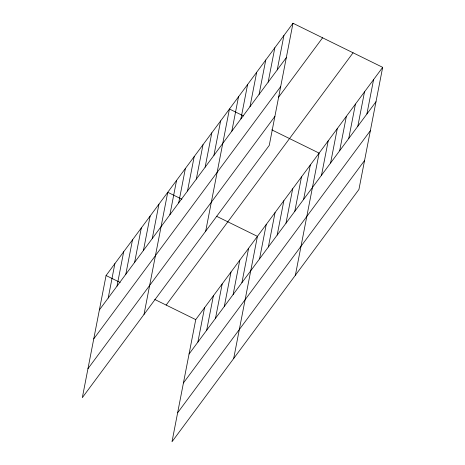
<?xml version="1.0" encoding="UTF-8"?>
<svg xmlns="http://www.w3.org/2000/svg" width="465" height="465" viewBox="0 0 465 465"><rect width="100%" height="100%" fill="white"/><g stroke="black" fill="none" stroke-linecap="round" stroke-linejoin="round"><path stroke-width="0.7" d="M292.997 23.25L106.067 275.536L82.328 397.662L269.258 145.382L292.997 23.25L382.672 67.338L358.934 189.464L172.004 441.75L195.742 319.618L382.672 67.338M108.194 298.03L114.878 263.638M117.006 286.138L123.69 251.745M125.817 274.24L132.502 239.853M134.629 262.347L141.314 227.96M143.447 250.455L150.131 216.068M152.258 238.562L158.943 204.176M144.011 314.41L167.755 192.278L181.908 199.235M169.882 214.772L176.566 180.385M178.694 202.88L185.378 168.493M187.505 190.987L194.19 156.6M196.317 179.095L203.002 144.708M205.129 167.202L211.813 132.816M213.941 155.31L220.625 120.917M205.699 231.157L229.443 109.025L243.596 115.983M231.837 131.159L238.522 96.772M240.917 118.906L247.601 84.52M197.875 342.112L204.554 307.725M249.996 106.654L256.68 72.267M206.687 330.22L213.371 295.833M215.498 318.327L222.183 283.941M259.075 94.401L265.759 60.014M224.31 306.435L230.995 272.048M268.154 82.148L274.838 47.756M233.122 294.543L239.806 260.15M277.233 69.889L283.917 35.503M241.934 282.65L248.618 248.258M233.692 358.498L257.43 236.365L216.405 216.196M259.557 258.86L266.242 224.473M268.369 246.967L275.053 212.581M277.181 235.075L283.865 200.688M285.998 223.183L292.683 188.79M294.81 211.284L301.494 176.898M303.622 199.392L310.306 165.005M295.38 275.245L319.118 153.113L271.74 129.822M321.513 175.247L328.197 140.86M330.592 162.994L337.276 128.607M339.671 150.741L346.355 116.349M348.75 138.483L355.434 104.096M357.829 126.23L364.514 91.843M366.908 113.977L373.593 79.591M99.382 309.923L286.312 57.637M93.756 338.875L280.686 86.595M278.489 97.319L322.588 37.799M87.955 368.71L274.885 116.424M166.15 305.069L353.08 52.789M189.057 354.01L375.987 101.725M183.431 382.962L370.361 130.677M177.63 412.792L364.56 160.512M106.067 275.536L120.22 282.493M154.717 299.448L195.742 319.618"/></g></svg>
